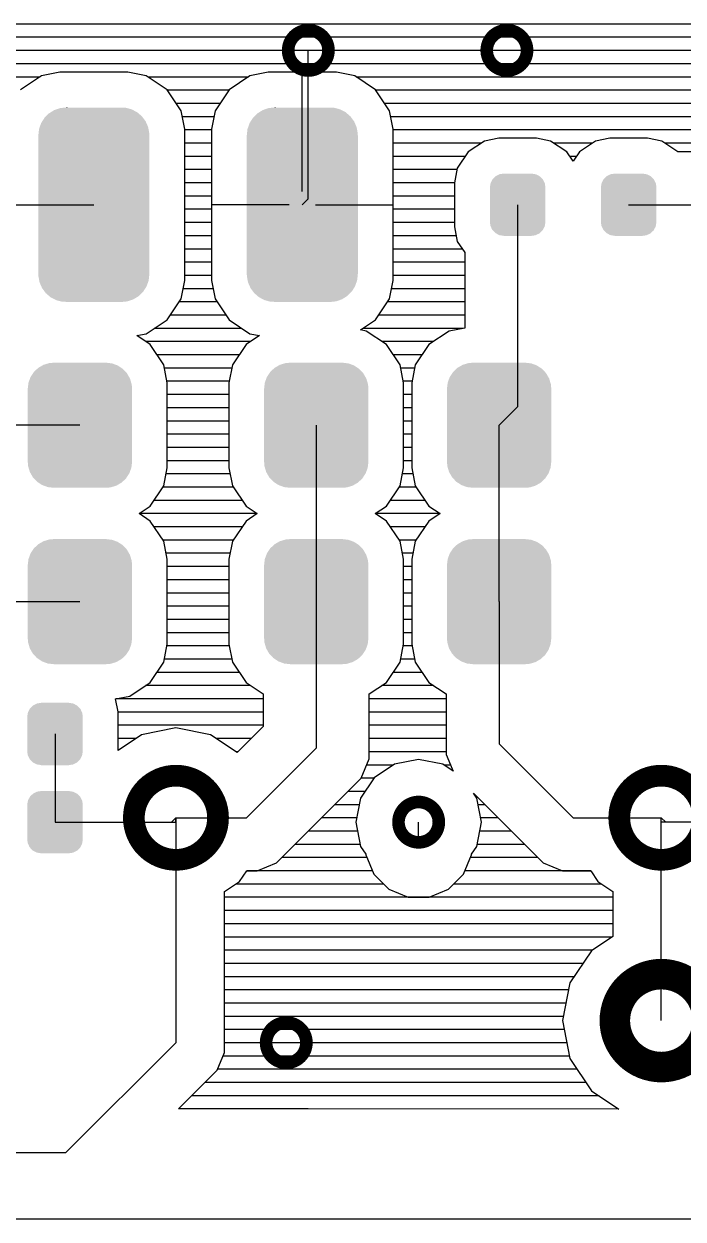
# Model space of a CAD drawing. Extents: x 295 to 953, y 10 to 290.
# Drawn here: x 733.87 to 752.84, y 70 to 104.42 of the extents above; entities that cross this region are included whole.
import ezdxf

# ---------------------------------------------------------------- set-up
doc = ezdxf.new("R2010")
doc.units = 0
doc.header["$LTSCALE"] = 5
doc.header["$MEASUREMENT"] = 0
doc.layers.get('0').update_dxf_attribs({"linetype": 'CONTINUOUS', "lineweight": 25})

msp = doc.modelspace()

# ---------------------------------------------------------------- linework, layer by layer
for p, q in [((775.702, 104.412), (717.419, 104.412)), ((775.758, 104.031), (717.419, 104.031)), ((775.946, 103.65), (717.419, 103.65)), ((742.057, 99.383), (742.057, 103.655)), ((776.22, 103.269), (717.419, 103.269)), ((734.376, 102.918), (733.777, 102.517)), ((734.904, 103.025), (734.376, 102.918)), ((736.865, 103.025), (734.904, 103.025)), ((737.394, 102.918), (736.865, 103.025)), ((737.993, 102.517), (737.394, 102.918)), ((740.376, 102.918), (739.776, 102.517)), ((740.904, 103.025), (740.376, 102.918)), ((742.865, 103.025), (740.904, 103.025)), ((741.884, 99.591), (741.884, 103.025)), ((743.393, 102.918), (742.865, 103.025)), ((743.993, 102.517), (743.393, 102.918)), ((734.336, 102.888), (717.419, 102.888)), ((740.335, 102.888), (737.434, 102.888)), ((758.466, 102.888), (743.434, 102.888)), ((738.394, 101.918), (737.993, 102.517)), ((739.771, 102.507), (737.998, 102.507)), ((739.776, 102.517), (739.375, 101.918)), ((744.394, 101.918), (743.993, 102.517)), ((757.902, 102.507), (743.998, 102.507)), ((739.517, 102.126), (738.252, 102.126)), ((738.501, 101.384), (738.394, 101.918)), ((739.375, 101.918), (739.268, 101.384)), ((757.648, 102.126), (744.252, 102.126)), ((744.501, 101.384), (744.394, 101.918)), ((739.339, 101.745), (738.43, 101.745)), ((757.47, 101.745), (744.429, 101.745)), ((738.501, 97.031), (738.501, 101.384)), ((739.268, 101.364), (738.501, 101.364)), ((739.268, 101.384), (739.268, 97.031)), ((744.501, 97.031), (744.501, 101.384)), ((757.399, 101.364), (744.501, 101.364)), ((739.268, 100.983), (738.501, 100.983)), ((747.046, 100.983), (744.501, 100.983)), ((747.127, 101.039), (746.66, 100.729)), ((747.538, 101.125), (747.127, 101.039)), ((748.62, 101.125), (747.538, 101.125)), ((749.032, 101.039), (748.62, 101.125)), ((749.499, 100.729), (749.032, 101.039)), ((750.246, 100.983), (749.113, 100.983)), ((750.327, 101.039), (749.86, 100.729)), ((750.739, 101.125), (750.327, 101.039)), ((751.821, 101.125), (750.739, 101.125)), ((752.232, 101.039), (751.821, 101.125)), ((752.695, 100.734), (752.232, 101.039)), ((757.399, 100.983), (752.314, 100.983)), ((739.268, 100.602), (738.501, 100.602)), ((746.578, 100.602), (744.501, 100.602)), ((746.66, 100.729), (746.345, 100.262)), ((749.677, 100.46), (749.499, 100.729)), ((749.774, 100.602), (749.586, 100.602)), ((749.86, 100.729), (749.677, 100.46)), ((757.399, 100.734), (752.695, 100.734)), ((739.268, 100.221), (738.501, 100.221)), ((746.34, 100.221), (744.501, 100.221)), ((746.345, 100.262), (746.263, 99.845)), ((739.268, 99.84), (738.501, 99.84)), ((746.263, 99.84), (744.501, 99.84)), ((746.263, 99.845), (746.263, 98.57)), ((727.147, 99.21), (735.885, 99.21)), ((739.268, 99.459), (738.501, 99.459)), ((741.503, 99.21), (739.268, 99.21)), ((741.884, 99.21), (742.057, 99.383)), ((742.265, 99.21), (744.501, 99.21)), ((746.263, 99.459), (744.501, 99.459)), ((748.082, 99.21), (748.082, 93.388)), ((751.277, 99.21), (760.015, 99.21)), ((739.268, 99.078), (738.501, 99.078)), ((746.263, 99.078), (744.501, 99.078)), ((739.268, 98.697), (738.501, 98.697)), ((746.263, 98.697), (744.501, 98.697)), ((746.263, 98.57), (746.345, 98.153)), ((739.268, 98.316), (738.501, 98.316)), ((746.314, 98.316), (744.501, 98.316)), ((746.345, 98.153), (746.558, 97.838)), ((739.268, 97.935), (738.501, 97.935)), ((746.492, 97.935), (744.501, 97.935)), ((746.558, 97.838), (746.558, 95.659)), ((739.268, 97.554), (738.501, 97.554)), ((746.558, 97.554), (744.501, 97.554)), ((739.268, 97.173), (738.501, 97.173)), ((746.558, 97.173), (744.501, 97.173)), ((738.394, 96.497), (738.501, 97.031)), ((739.314, 96.792), (738.455, 96.792)), ((739.268, 97.031), (739.375, 96.497)), ((744.394, 96.497), (744.501, 97.031)), ((746.558, 96.792), (744.455, 96.792)), ((737.993, 95.898), (738.394, 96.497)), ((739.431, 96.411), (738.339, 96.411)), ((739.375, 96.497), (739.776, 95.898)), ((743.993, 95.898), (744.394, 96.497)), ((746.558, 96.411), (744.338, 96.411)), ((739.685, 96.03), (738.085, 96.03)), ((746.558, 96.03), (744.084, 96.03)), ((737.394, 95.497), (737.993, 95.898)), ((739.776, 95.898), (740.376, 95.497)), ((743.556, 95.603), (743.993, 95.898)), ((737.119, 95.441), (737.394, 95.497)), ((737.505, 95.182), (737.119, 95.441)), ((740.147, 95.649), (737.622, 95.649)), ((740.65, 95.441), (740.264, 95.182)), ((740.376, 95.497), (740.65, 95.441)), ((743.723, 95.573), (743.556, 95.603)), ((746.517, 95.649), (743.627, 95.649)), ((744.308, 95.182), (743.723, 95.573)), ((746.111, 95.573), (745.527, 95.182)), ((746.558, 95.659), (746.111, 95.573)), ((740.396, 95.268), (737.373, 95.268)), ((737.897, 94.597), (737.505, 95.182)), ((740.264, 95.182), (739.873, 94.597)), ((745.659, 95.268), (744.175, 95.268)), ((744.699, 94.597), (744.308, 95.182)), ((745.527, 95.182), (745.136, 94.597)), ((740.066, 94.887), (737.704, 94.887)), ((745.334, 94.887), (744.501, 94.887)), ((737.998, 94.079), (737.897, 94.597)), ((739.852, 94.506), (737.917, 94.506)), ((739.873, 94.597), (739.771, 94.079)), ((744.8, 94.079), (744.699, 94.597)), ((745.12, 94.506), (744.714, 94.506)), ((745.136, 94.597), (745.034, 94.079)), ((739.776, 94.125), (737.993, 94.125)), ((737.998, 91.636), (737.998, 94.079)), ((739.771, 94.079), (739.771, 91.636)), ((745.044, 94.125), (744.79, 94.125)), ((744.8, 91.636), (744.8, 94.079)), ((745.034, 94.079), (745.034, 91.636)), ((739.771, 93.744), (737.998, 93.744)), ((745.034, 93.744), (744.8, 93.744)), ((739.771, 93.363), (737.998, 93.363)), ((745.034, 93.363), (744.8, 93.363)), ((748.082, 93.388), (747.549, 92.86)), ((739.771, 92.982), (737.998, 92.982)), ((745.034, 92.982), (744.8, 92.982)), ((735.484, 92.86), (730.221, 92.86)), ((739.771, 92.601), (737.998, 92.601)), ((742.286, 92.86), (742.286, 87.78)), ((745.034, 92.601), (744.8, 92.601)), ((747.549, 87.78), (747.549, 92.86)), ((739.771, 92.22), (737.998, 92.22)), ((745.034, 92.22), (744.8, 92.22)), ((737.897, 91.118), (737.998, 91.636)), ((739.771, 91.839), (737.998, 91.839)), ((739.771, 91.636), (739.873, 91.118)), ((744.699, 91.118), (744.8, 91.636)), ((745.034, 91.839), (744.8, 91.839)), ((745.034, 91.636), (745.136, 91.118)), ((739.802, 91.458), (737.968, 91.458)), ((745.07, 91.458), (744.765, 91.458)), ((737.505, 90.533), (737.897, 91.118)), ((739.898, 91.077), (737.871, 91.077)), ((739.873, 91.118), (740.264, 90.533)), ((744.308, 90.533), (744.699, 91.118)), ((745.161, 91.077), (744.673, 91.077)), ((745.136, 91.118), (745.527, 90.533)), ((737.185, 90.32), (737.505, 90.533)), ((740.152, 90.696), (737.617, 90.696)), ((740.264, 90.533), (740.584, 90.32)), ((743.982, 90.32), (744.308, 90.533)), ((745.415, 90.696), (744.419, 90.696)), ((745.527, 90.533), (745.852, 90.32)), ((737.505, 90.102), (737.185, 90.32)), ((740.584, 90.315), (737.185, 90.315)), ((740.584, 90.32), (740.264, 90.102)), ((744.308, 90.102), (743.982, 90.32)), ((745.852, 90.315), (743.982, 90.315)), ((745.852, 90.32), (745.527, 90.102)), ((737.897, 89.517), (737.505, 90.102)), ((740.152, 89.934), (737.617, 89.934)), ((740.264, 90.102), (739.873, 89.517)), ((744.699, 89.517), (744.308, 90.102)), ((745.415, 89.934), (744.419, 89.934)), ((745.527, 90.102), (745.136, 89.517)), ((739.898, 89.553), (737.871, 89.553)), ((737.998, 88.999), (737.897, 89.517)), ((739.873, 89.517), (739.771, 88.999)), ((745.161, 89.553), (744.673, 89.553)), ((744.8, 88.999), (744.699, 89.517)), ((745.136, 89.517), (745.034, 88.999)), ((739.802, 89.172), (737.968, 89.172)), ((745.07, 89.172), (744.765, 89.172)), ((737.998, 86.556), (737.998, 88.999)), ((739.771, 88.999), (739.771, 86.556)), ((744.8, 86.556), (744.8, 88.999)), ((745.034, 88.999), (745.034, 86.556)), ((739.771, 88.791), (737.998, 88.791)), ((745.034, 88.791), (744.8, 88.791)), ((739.771, 88.41), (737.998, 88.41)), ((745.034, 88.41), (744.8, 88.41)), ((730.221, 87.78), (735.484, 87.78)), ((739.771, 88.029), (737.998, 88.029)), ((742.286, 87.78), (742.286, 83.559)), ((745.034, 88.029), (744.8, 88.029)), ((747.549, 87.78), (747.549, 83.686)), ((739.771, 87.648), (737.998, 87.648)), ((745.034, 87.648), (744.8, 87.648)), ((739.771, 87.267), (737.998, 87.267)), ((745.034, 87.267), (744.8, 87.267)), ((739.771, 86.886), (737.998, 86.886)), ((745.034, 86.886), (744.8, 86.886)), ((737.897, 86.038), (737.998, 86.556)), ((739.776, 86.505), (737.993, 86.505)), ((739.771, 86.556), (739.873, 86.038)), ((744.699, 86.038), (744.8, 86.556)), ((745.044, 86.505), (744.79, 86.505)), ((745.034, 86.556), (745.136, 86.038)), ((739.852, 86.124), (737.917, 86.124)), ((745.12, 86.124), (744.714, 86.124)), ((737.505, 85.453), (737.897, 86.038)), ((740.066, 85.743), (737.704, 85.743)), ((739.873, 86.038), (740.264, 85.453)), ((744.308, 85.453), (744.699, 86.038)), ((745.334, 85.743), (744.501, 85.743)), ((745.136, 86.038), (745.527, 85.453)), ((736.921, 85.062), (737.505, 85.453)), ((740.396, 85.362), (737.373, 85.362)), ((740.264, 85.453), (740.762, 85.123)), ((743.81, 85.123), (744.308, 85.453)), ((745.659, 85.362), (744.175, 85.362)), ((745.527, 85.453), (746.025, 85.123)), ((736.51, 84.981), (736.921, 85.062)), ((740.762, 85.123), (740.762, 84.188)), ((743.81, 83.858), (743.81, 85.123)), ((746.025, 85.123), (746.025, 83.985)), ((736.586, 84.605), (736.51, 84.981)), ((740.762, 84.981), (736.52, 84.981)), ((746.025, 84.981), (743.81, 84.981)), ((736.586, 83.498), (736.586, 84.605)), ((740.762, 84.6), (736.586, 84.6)), ((746.025, 84.6), (743.81, 84.6)), ((740.762, 84.219), (736.586, 84.219)), ((738.247, 84.143), (737.257, 83.945)), ((739.243, 83.945), (738.247, 84.143)), ((740.762, 84.188), (740.005, 83.437)), ((746.025, 84.219), (743.81, 84.219)), ((746.025, 83.985), (746.025, 83.381)), ((734.767, 83.97), (734.767, 81.43)), ((737.257, 83.945), (736.586, 83.498)), ((737.099, 83.838), (736.586, 83.838)), ((740.005, 83.437), (739.243, 83.945)), ((740.411, 83.838), (739.4, 83.838)), ((743.81, 83.254), (743.81, 83.858)), ((746.025, 83.838), (743.81, 83.838)), ((747.549, 83.686), (749.677, 81.557)), ((740.03, 83.457), (739.969, 83.457)), ((742.286, 83.559), (740.279, 81.557)), ((746.025, 83.457), (743.81, 83.457)), ((746.025, 83.381), (746.197, 82.969)), ((743.576, 82.695), (743.81, 83.254)), ((744.506, 83.076), (743.734, 83.076)), ((744.541, 83.101), (743.952, 82.71)), ((745.232, 83.238), (744.541, 83.101)), ((745.928, 83.101), (745.232, 83.238)), ((746.223, 82.903), (745.928, 83.101)), ((746.152, 83.076), (745.964, 83.076)), ((746.197, 82.969), (746.223, 82.903)), ((743.149, 82.263), (743.576, 82.695)), ((743.952, 82.71), (743.561, 82.121)), ((743.947, 82.695), (743.576, 82.695)), ((741.575, 80.693), (743.149, 82.263)), ((743.688, 82.314), (743.2, 82.314)), ((746.909, 82.121), (746.812, 82.268)), ((746.812, 82.268), (748.387, 80.693)), ((743.525, 81.933), (742.819, 81.933)), ((743.561, 82.121), (743.424, 81.43)), ((747.046, 81.43), (746.909, 82.121)), ((747.142, 81.933), (746.944, 81.933)), ((734.767, 81.43), (738.12, 81.43)), ((734.767, 81.43), (738.247, 81.43)), ((738.12, 81.43), (738.247, 81.557)), ((738.247, 81.557), (738.247, 75.08)), ((738.247, 81.43), (738.247, 81.557)), ((738.247, 81.557), (740.279, 81.557)), ((743.449, 81.552), (742.438, 81.552)), ((743.424, 81.43), (743.561, 80.734)), ((745.232, 80.795), (745.232, 81.43)), ((746.909, 80.734), (747.046, 81.43)), ((747.523, 81.552), (747.02, 81.552)), ((749.677, 81.557), (752.217, 81.557)), ((752.217, 75.715), (752.217, 81.557)), ((752.344, 81.43), (752.217, 81.557)), ((752.217, 81.43), (752.217, 81.557)), ((755.702, 81.43), (752.217, 81.43)), ((755.702, 81.43), (752.344, 81.43)), ((743.474, 81.171), (742.057, 81.171)), ((747.904, 81.171), (746.995, 81.171)), ((741.143, 80.262), (741.575, 80.693)), ((743.551, 80.79), (741.676, 80.79)), ((743.561, 80.734), (743.708, 80.511)), ((746.756, 80.511), (746.909, 80.734)), ((748.285, 80.79), (746.919, 80.79)), ((748.387, 80.693), (748.819, 80.262)), ((740.584, 80.033), (741.143, 80.262)), ((743.744, 80.409), (741.295, 80.409)), ((743.708, 80.511), (743.708, 80.49)), ((743.708, 80.49), (743.942, 79.931)), ((746.528, 79.931), (746.756, 80.49)), ((748.666, 80.409), (746.726, 80.409)), ((746.756, 80.49), (746.756, 80.511)), ((748.819, 80.262), (749.377, 80.033)), ((740.081, 79.723), (740.284, 80.033)), ((740.284, 80.033), (740.584, 80.033)), ((743.901, 80.028), (740.284, 80.028)), ((743.942, 79.931), (744.374, 79.5)), ((746.096, 79.5), (746.528, 79.931)), ((750.185, 80.028), (746.568, 80.028)), ((749.377, 80.033), (750.185, 80.033)), ((750.185, 80.033), (750.388, 79.723)), ((739.644, 79.434), (740.081, 79.723)), ((744.221, 79.647), (739.969, 79.647)), ((750.5, 79.647), (746.248, 79.647)), ((750.388, 79.723), (750.82, 79.434)), ((739.644, 75.354), (739.644, 79.434)), ((750.82, 79.266), (739.644, 79.266)), ((744.374, 79.5), (744.932, 79.271)), ((744.932, 79.271), (745.537, 79.271)), ((745.537, 79.271), (746.096, 79.5)), ((750.82, 79.434), (750.82, 78.138)), ((750.82, 78.885), (739.644, 78.885)), ((750.82, 78.504), (739.644, 78.504)), ((750.82, 78.138), (750.205, 77.727)), ((750.8, 78.123), (739.644, 78.123)), ((750.231, 77.742), (739.644, 77.742)), ((750.205, 77.727), (749.586, 76.802)), ((749.962, 77.361), (739.644, 77.361)), ((749.708, 76.98), (739.644, 76.98)), ((749.586, 76.802), (749.372, 75.715)), ((749.55, 76.599), (739.644, 76.599)), ((749.474, 76.218), (739.644, 76.218)), ((749.398, 75.837), (739.644, 75.837)), ((749.423, 75.456), (739.644, 75.456)), ((749.372, 75.715), (749.586, 74.623)), ((738.247, 75.08), (735.072, 71.905)), ((739.644, 74.801), (739.644, 75.354)), ((749.499, 75.075), (739.644, 75.075)), ((739.436, 74.288), (739.644, 74.801)), ((749.576, 74.694), (739.603, 74.694)), ((749.586, 74.623), (750.205, 73.698)), ((739.04, 73.891), (739.436, 74.288)), ((749.794, 74.313), (739.446, 74.313)), ((738.318, 73.175), (739.04, 73.891)), ((750.048, 73.932), (739.08, 73.932)), ((750.205, 73.698), (750.993, 73.17)), ((750.424, 73.551), (738.699, 73.551)), ((742.057, 73.175), (738.318, 73.175)), ((750.993, 73.17), (742.057, 73.175)), ((735.072, 71.905), (677.287, 71.905)), ((794.478, 70), (586.482, 70)), ((794.478, 70), (586.482, 70))]:
    msp.add_line(p, q)
for points, const_width in [([(742.638, 103.655, -1), (741.477, 103.655, -1)], 0.363), ([(748.353, 103.655, -1), (747.192, 103.655, -1)], 0.363), ([(739.459, 81.557, -1), (737.036, 81.557, -1)], 0.625), ([(753.429, 81.557, -1), (751.006, 81.557, -1)], 0.625), ([(745.813, 81.43, -1), (744.652, 81.43, -1)], 0.363), ([(753.556, 75.715, -1), (750.879, 75.715, -1)], 0.879), ([(742.003, 75.08, -1), (740.842, 75.08, -1)], 0.363)]:
    msp.add_lwpolyline(points, format="xyb", close=True, dxfattribs=dict(const_width=const_width))
for points in [[(737.132, 101.873), (737.016, 101.934), (734.646, 101.873), (734.744, 101.934)], [(737.016, 101.934), (736.973, 101.957), (734.744, 101.934), (734.811, 101.957)], [(736.973, 101.957), (736.838, 101.993), (734.811, 101.957), (734.915, 101.993)], [(736.838, 101.993), (736.799, 102.003), (734.915, 101.993), (735.014, 102.003)], [(736.799, 102.003), (736.619, 102.009), (735.014, 102.003), (735.071, 102.009)], [(735.15, 102.009), (735.094, 102.011), (735.071, 102.009), (735.094, 102.011)], [(743.132, 101.873), (743.016, 101.934), (740.646, 101.873), (740.744, 101.934)], [(743.016, 101.934), (742.972, 101.957), (740.744, 101.934), (740.81, 101.957)], [(742.972, 101.957), (742.838, 101.993), (740.81, 101.957), (740.914, 101.993)], [(742.838, 101.993), (742.798, 102.003), (740.914, 101.993), (741.014, 102.003)], [(742.798, 102.003), (742.618, 102.009), (741.014, 102.003), (741.07, 102.009)], [(741.149, 102.009), (741.093, 102.011), (741.07, 102.009), (741.093, 102.011)], [(737.447, 101.446), (737.398, 101.56), (734.327, 101.446), (734.367, 101.56)], [(737.398, 101.56), (737.376, 101.611), (734.367, 101.56), (734.4, 101.611)], [(737.376, 101.611), (737.301, 101.712), (734.4, 101.611), (734.464, 101.712)], [(737.301, 101.712), (737.269, 101.756), (734.464, 101.712), (734.507, 101.756)], [(737.269, 101.756), (737.172, 101.839), (734.507, 101.756), (734.591, 101.839)], [(737.172, 101.839), (737.132, 101.873), (734.591, 101.839), (734.646, 101.873)], [(743.447, 101.446), (743.397, 101.56), (740.327, 101.446), (740.367, 101.56)], [(743.397, 101.56), (743.375, 101.611), (740.367, 101.56), (740.399, 101.611)], [(743.375, 101.611), (743.3, 101.712), (740.399, 101.611), (740.463, 101.712)], [(743.3, 101.712), (743.268, 101.756), (740.463, 101.712), (740.507, 101.756)], [(743.268, 101.756), (743.171, 101.839), (740.507, 101.756), (740.591, 101.839)], [(743.171, 101.839), (743.132, 101.873), (740.591, 101.839), (740.646, 101.873)], [(737.485, 97.211), (737.485, 101.209), (734.285, 97.211), (734.285, 101.209)], [(737.483, 101.212), (737.48, 101.269), (734.287, 101.212), (734.294, 101.269)], [(737.483, 101.209), (737.483, 101.212), (734.287, 101.209), (734.287, 101.212)], [(737.48, 101.269), (737.458, 101.39), (734.294, 101.269), (734.308, 101.39)], [(737.458, 101.39), (737.447, 101.446), (734.308, 101.39), (734.327, 101.446)], [(743.485, 97.211), (743.485, 101.209), (740.284, 97.211), (740.284, 101.209)], [(743.482, 101.212), (743.48, 101.269), (740.287, 101.212), (740.293, 101.269)], [(743.482, 101.209), (743.482, 101.212), (740.287, 101.209), (740.287, 101.212)], [(743.48, 101.269), (743.457, 101.39), (740.293, 101.269), (740.307, 101.39)], [(743.457, 101.39), (743.447, 101.446), (740.307, 101.39), (740.327, 101.446)], [(748.882, 99.71), (748.865, 99.822), (747.282, 99.71), (747.301, 99.822)], [(748.865, 99.822), (748.859, 99.835), (747.301, 99.822), (747.303, 99.835)], [(748.859, 99.835), (748.81, 99.936), (747.303, 99.835), (747.357, 99.936)], [(748.81, 99.936), (748.799, 99.948), (747.357, 99.936), (747.363, 99.948)], [(748.799, 99.948), (748.721, 100.027), (747.363, 99.948), (747.446, 100.027)], [(748.721, 100.027), (748.705, 100.035), (747.446, 100.027), (747.454, 100.035)], [(748.705, 100.035), (748.609, 100.086), (747.454, 100.035), (747.56, 100.086)], [(748.609, 100.086), (748.583, 100.09), (747.56, 100.086), (747.569, 100.09)], [(748.583, 100.09), (748.483, 100.106), (747.569, 100.09), (747.681, 100.106)], [(748.483, 100.106), (748.483, 100.109), (747.681, 100.106), (747.681, 100.109)], [(752.077, 99.71), (752.06, 99.822), (750.477, 99.71), (750.496, 99.822)], [(752.06, 99.822), (752.054, 99.835), (750.496, 99.822), (750.498, 99.835)], [(752.054, 99.835), (752.005, 99.936), (750.498, 99.835), (750.552, 99.936)], [(752.005, 99.936), (751.994, 99.948), (750.552, 99.936), (750.558, 99.948)], [(751.994, 99.948), (751.917, 100.027), (750.558, 99.948), (750.641, 100.027)], [(751.917, 100.027), (751.901, 100.035), (750.641, 100.027), (750.65, 100.035)], [(751.901, 100.035), (751.804, 100.086), (750.65, 100.035), (750.755, 100.086)], [(751.804, 100.086), (751.778, 100.09), (750.755, 100.086), (750.764, 100.09)], [(751.778, 100.09), (751.679, 100.106), (750.764, 100.09), (750.876, 100.106)], [(751.679, 100.106), (751.679, 100.109), (750.876, 100.106), (750.876, 100.109)], [(748.882, 99.708), (748.882, 99.71), (747.282, 99.708), (747.282, 99.71)], [(748.882, 98.712), (748.882, 99.708), (747.282, 98.712), (747.282, 99.708)], [(752.077, 99.708), (752.077, 99.71), (750.477, 99.708), (750.477, 99.71)], [(752.077, 98.712), (752.077, 99.708), (750.477, 98.712), (750.477, 99.708)], [(748.882, 98.71), (748.882, 98.712), (747.282, 98.71), (747.282, 98.712)], [(748.863, 98.598), (748.882, 98.71), (747.299, 98.598), (747.282, 98.71)], [(748.861, 98.585), (748.863, 98.598), (747.305, 98.585), (747.299, 98.598)], [(748.807, 98.484), (748.861, 98.585), (747.354, 98.484), (747.305, 98.585)], [(748.801, 98.472), (748.807, 98.484), (747.365, 98.472), (747.354, 98.484)], [(748.718, 98.393), (748.801, 98.472), (747.443, 98.393), (747.365, 98.472)], [(752.077, 98.71), (752.077, 98.712), (750.477, 98.71), (750.477, 98.712)], [(752.058, 98.598), (752.077, 98.71), (750.494, 98.598), (750.477, 98.71)], [(752.056, 98.585), (752.058, 98.598), (750.501, 98.585), (750.494, 98.598)], [(752.003, 98.484), (752.056, 98.585), (750.55, 98.484), (750.501, 98.585)], [(751.997, 98.472), (752.003, 98.484), (750.561, 98.472), (750.55, 98.484)], [(751.914, 98.393), (751.997, 98.472), (750.638, 98.393), (750.561, 98.472)], [(748.71, 98.385), (748.718, 98.393), (747.459, 98.385), (747.443, 98.393)], [(748.604, 98.334), (748.71, 98.385), (747.555, 98.334), (747.459, 98.385)], [(748.595, 98.33), (748.604, 98.334), (747.581, 98.33), (747.555, 98.334)], [(748.483, 98.314), (748.595, 98.33), (747.681, 98.314), (747.581, 98.33)], [(748.483, 98.311), (748.483, 98.314), (747.681, 98.311), (747.681, 98.314)], [(751.905, 98.385), (751.914, 98.393), (750.654, 98.385), (750.638, 98.393)], [(751.799, 98.334), (751.905, 98.385), (750.751, 98.334), (750.654, 98.385)], [(751.79, 98.33), (751.799, 98.334), (750.777, 98.33), (750.751, 98.334)], [(751.679, 98.314), (751.79, 98.33), (750.876, 98.314), (750.777, 98.33)], [(751.679, 98.311), (751.679, 98.314), (750.876, 98.311), (750.876, 98.314)], [(737.483, 97.208), (737.483, 97.211), (734.287, 97.208), (734.287, 97.211)], [(737.476, 97.151), (737.483, 97.208), (734.289, 97.151), (734.287, 97.208)], [(737.462, 97.03), (737.476, 97.151), (734.312, 97.03), (734.289, 97.151)], [(743.482, 97.208), (743.482, 97.211), (740.287, 97.208), (740.287, 97.211)], [(743.476, 97.151), (743.482, 97.208), (740.289, 97.151), (740.287, 97.208)], [(743.462, 97.03), (743.476, 97.151), (740.311, 97.03), (740.289, 97.151)], [(737.443, 96.974), (737.462, 97.03), (734.322, 96.974), (734.312, 97.03)], [(737.403, 96.86), (737.443, 96.974), (734.372, 96.86), (734.322, 96.974)], [(737.37, 96.809), (737.403, 96.86), (734.394, 96.809), (734.372, 96.86)], [(737.306, 96.708), (737.37, 96.809), (734.469, 96.708), (734.394, 96.809)], [(743.442, 96.974), (743.462, 97.03), (740.322, 96.974), (740.311, 97.03)], [(743.402, 96.86), (743.442, 96.974), (740.372, 96.86), (740.322, 96.974)], [(743.37, 96.809), (743.402, 96.86), (740.394, 96.809), (740.372, 96.86)], [(743.306, 96.708), (743.37, 96.809), (740.468, 96.708), (740.394, 96.809)], [(737.262, 96.664), (737.306, 96.708), (734.501, 96.664), (734.469, 96.708)], [(737.179, 96.581), (737.262, 96.664), (734.598, 96.581), (734.501, 96.664)], [(737.124, 96.547), (737.179, 96.581), (734.638, 96.547), (734.598, 96.581)], [(737.026, 96.486), (737.124, 96.547), (734.754, 96.486), (734.638, 96.547)], [(736.959, 96.463), (737.026, 96.486), (734.797, 96.463), (734.754, 96.486)], [(736.855, 96.427), (736.959, 96.463), (734.932, 96.427), (734.797, 96.463)], [(736.757, 96.417), (736.855, 96.427), (734.971, 96.417), (734.932, 96.427)], [(736.7, 96.411), (736.757, 96.417), (735.151, 96.411), (734.971, 96.417)], [(736.676, 96.408), (736.7, 96.411), (736.676, 96.408), (736.619, 96.411)], [(743.262, 96.664), (743.306, 96.708), (740.501, 96.664), (740.468, 96.708)], [(743.178, 96.581), (743.262, 96.664), (740.598, 96.581), (740.501, 96.664)], [(743.123, 96.547), (743.178, 96.581), (740.637, 96.547), (740.598, 96.581)], [(743.025, 96.486), (743.123, 96.547), (740.753, 96.486), (740.637, 96.547)], [(742.959, 96.463), (743.025, 96.486), (740.797, 96.463), (740.753, 96.486)], [(742.855, 96.427), (742.959, 96.463), (740.931, 96.427), (740.797, 96.463)], [(742.756, 96.417), (742.855, 96.427), (740.971, 96.417), (740.931, 96.427)], [(742.7, 96.411), (742.756, 96.417), (741.151, 96.411), (740.971, 96.417)], [(742.676, 96.408), (742.7, 96.411), (742.676, 96.408), (742.618, 96.411)], [(736.408, 94.641), (736.331, 94.65), (734.572, 94.641), (734.603, 94.65)], [(736.331, 94.65), (736.235, 94.661), (734.603, 94.65), (734.732, 94.661)], [(743.211, 94.641), (743.133, 94.65), (741.375, 94.641), (741.405, 94.65)], [(743.133, 94.65), (743.038, 94.661), (741.405, 94.65), (741.534, 94.661)], [(748.473, 94.641), (748.396, 94.65), (746.637, 94.641), (746.668, 94.65)], [(748.396, 94.65), (748.3, 94.661), (746.668, 94.65), (746.797, 94.661)], [(736.9, 94.248), (736.837, 94.358), (734.062, 94.248), (734.135, 94.358)], [(736.837, 94.358), (736.804, 94.394), (734.135, 94.358), (734.158, 94.394)], [(736.804, 94.394), (736.718, 94.485), (734.158, 94.394), (734.255, 94.485)], [(736.718, 94.485), (736.675, 94.513), (734.255, 94.485), (734.285, 94.513)], [(736.675, 94.513), (736.572, 94.581), (734.285, 94.513), (734.403, 94.581)], [(736.572, 94.581), (736.52, 94.6), (734.403, 94.581), (734.436, 94.6)], [(736.52, 94.6), (736.408, 94.641), (734.436, 94.6), (734.572, 94.641)], [(743.702, 94.248), (743.639, 94.358), (740.864, 94.248), (740.937, 94.358)], [(743.639, 94.358), (743.606, 94.394), (740.937, 94.358), (740.96, 94.394)], [(743.606, 94.394), (743.52, 94.485), (740.96, 94.394), (741.057, 94.485)], [(743.52, 94.485), (743.477, 94.513), (741.057, 94.485), (741.087, 94.513)], [(743.477, 94.513), (743.374, 94.581), (741.087, 94.513), (741.205, 94.581)], [(743.374, 94.581), (743.322, 94.6), (741.205, 94.581), (741.238, 94.6)], [(743.322, 94.6), (743.211, 94.641), (741.238, 94.6), (741.375, 94.641)], [(748.965, 94.248), (748.902, 94.358), (746.127, 94.248), (746.2, 94.358)], [(748.902, 94.358), (748.869, 94.394), (746.2, 94.358), (746.223, 94.394)], [(748.869, 94.394), (748.783, 94.485), (746.223, 94.394), (746.32, 94.485)], [(748.783, 94.485), (748.74, 94.513), (746.32, 94.485), (746.35, 94.513)], [(748.74, 94.513), (748.637, 94.581), (746.35, 94.513), (746.468, 94.581)], [(748.637, 94.581), (748.585, 94.6), (746.468, 94.581), (746.501, 94.6)], [(748.585, 94.6), (748.473, 94.641), (746.501, 94.6), (746.637, 94.641)], [(736.985, 93.912), (736.974, 94.04), (733.982, 93.912), (733.998, 94.04)], [(736.974, 94.04), (736.96, 94.085), (733.998, 94.04), (734.003, 94.085)], [(736.96, 94.085), (736.924, 94.207), (734.003, 94.085), (734.047, 94.207)], [(736.924, 94.207), (736.9, 94.248), (734.047, 94.207), (734.062, 94.248)], [(743.787, 93.912), (743.776, 94.04), (740.785, 93.912), (740.8, 94.04)], [(743.776, 94.04), (743.763, 94.085), (740.8, 94.04), (740.805, 94.085)], [(743.763, 94.085), (743.726, 94.207), (740.805, 94.085), (740.85, 94.207)], [(743.726, 94.207), (743.702, 94.248), (740.85, 94.207), (740.864, 94.248)], [(749.05, 93.912), (749.039, 94.04), (746.047, 93.912), (746.063, 94.04)], [(749.039, 94.04), (749.025, 94.085), (746.063, 94.04), (746.068, 94.085)], [(749.025, 94.085), (748.989, 94.207), (746.068, 94.085), (746.112, 94.207)], [(748.989, 94.207), (748.965, 94.248), (746.112, 94.207), (746.127, 94.248)], [(736.985, 91.808), (736.985, 93.912), (733.982, 91.808), (733.982, 93.912)], [(743.787, 91.808), (743.787, 93.912), (740.785, 91.808), (740.785, 93.912)], [(749.05, 91.808), (749.05, 93.912), (746.047, 91.808), (746.047, 93.912)], [(736.97, 91.68), (736.985, 91.808), (733.994, 91.68), (733.982, 91.808)], [(736.964, 91.635), (736.97, 91.68), (734.007, 91.635), (733.994, 91.68)], [(736.92, 91.513), (736.964, 91.635), (734.043, 91.513), (734.007, 91.635)], [(743.772, 91.68), (743.787, 91.808), (740.796, 91.68), (740.785, 91.808)], [(743.767, 91.635), (743.772, 91.68), (740.809, 91.635), (740.796, 91.68)], [(743.722, 91.513), (743.767, 91.635), (740.845, 91.513), (740.809, 91.635)], [(749.035, 91.68), (749.05, 91.808), (746.059, 91.68), (746.047, 91.808)], [(749.029, 91.635), (749.035, 91.68), (746.072, 91.635), (746.059, 91.68)], [(748.985, 91.513), (749.029, 91.635), (746.108, 91.513), (746.072, 91.635)], [(736.905, 91.472), (736.92, 91.513), (734.067, 91.472), (734.043, 91.513)], [(736.832, 91.362), (736.905, 91.472), (734.13, 91.362), (734.067, 91.472)], [(736.809, 91.326), (736.832, 91.362), (734.164, 91.326), (734.13, 91.362)], [(736.712, 91.235), (736.809, 91.326), (734.25, 91.235), (734.164, 91.326)], [(736.682, 91.207), (736.712, 91.235), (734.292, 91.207), (734.25, 91.235)], [(736.564, 91.139), (736.682, 91.207), (734.395, 91.139), (734.292, 91.207)], [(743.707, 91.472), (743.722, 91.513), (740.869, 91.472), (740.845, 91.513)], [(743.634, 91.362), (743.707, 91.472), (740.932, 91.362), (740.869, 91.472)], [(743.611, 91.326), (743.634, 91.362), (740.966, 91.326), (740.932, 91.362)], [(743.514, 91.235), (743.611, 91.326), (741.052, 91.235), (740.966, 91.326)], [(743.484, 91.207), (743.514, 91.235), (741.094, 91.207), (741.052, 91.235)], [(743.366, 91.139), (743.484, 91.207), (741.197, 91.139), (741.094, 91.207)], [(748.97, 91.472), (748.985, 91.513), (746.132, 91.472), (746.108, 91.513)], [(748.897, 91.362), (748.97, 91.472), (746.195, 91.362), (746.132, 91.472)], [(748.874, 91.326), (748.897, 91.362), (746.229, 91.326), (746.195, 91.362)], [(748.777, 91.235), (748.874, 91.326), (746.315, 91.235), (746.229, 91.326)], [(748.747, 91.207), (748.777, 91.235), (746.357, 91.207), (746.315, 91.235)], [(748.629, 91.139), (748.747, 91.207), (746.46, 91.139), (746.357, 91.207)], [(736.531, 91.12), (736.564, 91.139), (734.447, 91.12), (734.395, 91.139)], [(736.395, 91.079), (736.531, 91.12), (734.559, 91.079), (734.447, 91.12)], [(736.364, 91.07), (736.395, 91.079), (734.637, 91.07), (734.559, 91.079)], [(736.235, 91.059), (736.364, 91.07), (734.732, 91.059), (734.637, 91.07)], [(743.333, 91.12), (743.366, 91.139), (741.25, 91.12), (741.197, 91.139)], [(743.197, 91.079), (743.333, 91.12), (741.361, 91.079), (741.25, 91.12)], [(743.166, 91.07), (743.197, 91.079), (741.439, 91.07), (741.361, 91.079)], [(743.038, 91.059), (743.166, 91.07), (741.534, 91.059), (741.439, 91.07)], [(748.596, 91.12), (748.629, 91.139), (746.512, 91.12), (746.46, 91.139)], [(748.46, 91.079), (748.596, 91.12), (746.624, 91.079), (746.512, 91.12)], [(748.429, 91.07), (748.46, 91.079), (746.702, 91.07), (746.624, 91.079)], [(748.3, 91.059), (748.429, 91.07), (746.797, 91.059), (746.702, 91.07)], [(736.675, 89.433), (736.572, 89.501), (734.285, 89.433), (734.403, 89.501)], [(736.572, 89.501), (736.52, 89.52), (734.403, 89.501), (734.436, 89.52)], [(736.52, 89.52), (736.408, 89.561), (734.436, 89.52), (734.572, 89.561)], [(736.408, 89.561), (736.331, 89.57), (734.572, 89.561), (734.603, 89.57)], [(736.331, 89.57), (736.235, 89.581), (734.603, 89.57), (734.732, 89.581)], [(743.477, 89.433), (743.374, 89.501), (741.087, 89.433), (741.205, 89.501)], [(743.374, 89.501), (743.322, 89.52), (741.205, 89.501), (741.238, 89.52)], [(743.322, 89.52), (743.211, 89.561), (741.238, 89.52), (741.375, 89.561)], [(743.211, 89.561), (743.133, 89.57), (741.375, 89.561), (741.405, 89.57)], [(743.133, 89.57), (743.038, 89.581), (741.405, 89.57), (741.534, 89.581)], [(748.74, 89.433), (748.637, 89.501), (746.35, 89.433), (746.468, 89.501)], [(748.637, 89.501), (748.585, 89.52), (746.468, 89.501), (746.501, 89.52)], [(748.585, 89.52), (748.473, 89.561), (746.501, 89.52), (746.637, 89.561)], [(748.473, 89.561), (748.396, 89.57), (746.637, 89.561), (746.668, 89.57)], [(748.396, 89.57), (748.3, 89.581), (746.668, 89.57), (746.797, 89.581)], [(736.924, 89.127), (736.9, 89.168), (734.047, 89.127), (734.062, 89.168)], [(736.9, 89.168), (736.837, 89.278), (734.062, 89.168), (734.135, 89.278)], [(736.837, 89.278), (736.804, 89.314), (734.135, 89.278), (734.158, 89.314)], [(736.804, 89.314), (736.718, 89.405), (734.158, 89.314), (734.255, 89.405)], [(736.718, 89.405), (736.675, 89.433), (734.255, 89.405), (734.285, 89.433)], [(743.726, 89.127), (743.702, 89.168), (740.85, 89.127), (740.864, 89.168)], [(743.702, 89.168), (743.639, 89.278), (740.864, 89.168), (740.937, 89.278)], [(743.639, 89.278), (743.606, 89.314), (740.937, 89.278), (740.96, 89.314)], [(743.606, 89.314), (743.52, 89.405), (740.96, 89.314), (741.057, 89.405)], [(743.52, 89.405), (743.477, 89.433), (741.057, 89.405), (741.087, 89.433)], [(748.989, 89.127), (748.965, 89.168), (746.112, 89.127), (746.127, 89.168)], [(748.965, 89.168), (748.902, 89.278), (746.127, 89.168), (746.2, 89.278)], [(748.902, 89.278), (748.869, 89.314), (746.2, 89.278), (746.223, 89.314)], [(748.869, 89.314), (748.783, 89.405), (746.223, 89.314), (746.32, 89.405)], [(748.783, 89.405), (748.74, 89.433), (746.32, 89.405), (746.35, 89.433)], [(736.985, 88.832), (736.974, 88.96), (733.982, 88.832), (733.998, 88.96)], [(736.985, 86.728), (736.985, 88.832), (733.982, 86.728), (733.982, 88.832)], [(736.974, 88.96), (736.96, 89.005), (733.998, 88.96), (734.003, 89.005)], [(736.96, 89.005), (736.924, 89.127), (734.003, 89.005), (734.047, 89.127)], [(743.787, 88.832), (743.776, 88.96), (740.785, 88.832), (740.8, 88.96)], [(743.787, 86.728), (743.787, 88.832), (740.785, 86.728), (740.785, 88.832)], [(743.776, 88.96), (743.763, 89.005), (740.8, 88.96), (740.805, 89.005)], [(743.763, 89.005), (743.726, 89.127), (740.805, 89.005), (740.85, 89.127)], [(749.05, 88.832), (749.039, 88.96), (746.047, 88.832), (746.063, 88.96)], [(749.05, 86.728), (749.05, 88.832), (746.047, 86.728), (746.047, 88.832)], [(749.039, 88.96), (749.025, 89.005), (746.063, 88.96), (746.068, 89.005)], [(749.025, 89.005), (748.989, 89.127), (746.068, 89.005), (746.112, 89.127)], [(736.97, 86.6), (736.985, 86.728), (733.994, 86.6), (733.982, 86.728)], [(736.964, 86.555), (736.97, 86.6), (734.007, 86.555), (733.994, 86.6)], [(736.92, 86.433), (736.964, 86.555), (734.043, 86.433), (734.007, 86.555)], [(736.905, 86.392), (736.92, 86.433), (734.067, 86.392), (734.043, 86.433)], [(736.832, 86.282), (736.905, 86.392), (734.13, 86.282), (734.067, 86.392)], [(743.772, 86.6), (743.787, 86.728), (740.796, 86.6), (740.785, 86.728)], [(743.767, 86.555), (743.772, 86.6), (740.809, 86.555), (740.796, 86.6)], [(743.722, 86.433), (743.767, 86.555), (740.845, 86.433), (740.809, 86.555)], [(743.707, 86.392), (743.722, 86.433), (740.869, 86.392), (740.845, 86.433)], [(743.634, 86.282), (743.707, 86.392), (740.932, 86.282), (740.869, 86.392)], [(749.035, 86.6), (749.05, 86.728), (746.059, 86.6), (746.047, 86.728)], [(749.029, 86.555), (749.035, 86.6), (746.072, 86.555), (746.059, 86.6)], [(748.985, 86.433), (749.029, 86.555), (746.108, 86.433), (746.072, 86.555)], [(748.97, 86.392), (748.985, 86.433), (746.132, 86.392), (746.108, 86.433)], [(748.897, 86.282), (748.97, 86.392), (746.195, 86.282), (746.132, 86.392)], [(736.809, 86.246), (736.832, 86.282), (734.164, 86.246), (734.13, 86.282)], [(736.712, 86.155), (736.809, 86.246), (734.25, 86.155), (734.164, 86.246)], [(736.682, 86.127), (736.712, 86.155), (734.292, 86.127), (734.25, 86.155)], [(736.564, 86.059), (736.682, 86.127), (734.395, 86.059), (734.292, 86.127)], [(736.531, 86.04), (736.564, 86.059), (734.447, 86.04), (734.395, 86.059)], [(743.611, 86.246), (743.634, 86.282), (740.966, 86.246), (740.932, 86.282)], [(743.514, 86.155), (743.611, 86.246), (741.052, 86.155), (740.966, 86.246)], [(743.484, 86.127), (743.514, 86.155), (741.094, 86.127), (741.052, 86.155)], [(743.366, 86.059), (743.484, 86.127), (741.197, 86.059), (741.094, 86.127)], [(743.333, 86.04), (743.366, 86.059), (741.25, 86.04), (741.197, 86.059)], [(748.874, 86.246), (748.897, 86.282), (746.229, 86.246), (746.195, 86.282)], [(748.777, 86.155), (748.874, 86.246), (746.315, 86.155), (746.229, 86.246)], [(748.747, 86.127), (748.777, 86.155), (746.357, 86.127), (746.315, 86.155)], [(748.629, 86.059), (748.747, 86.127), (746.46, 86.059), (746.357, 86.127)], [(748.596, 86.04), (748.629, 86.059), (746.512, 86.04), (746.46, 86.059)], [(736.395, 85.999), (736.531, 86.04), (734.559, 85.999), (734.447, 86.04)], [(736.364, 85.99), (736.395, 85.999), (734.637, 85.99), (734.559, 85.999)], [(736.235, 85.979), (736.364, 85.99), (734.732, 85.979), (734.637, 85.99)], [(743.197, 85.999), (743.333, 86.04), (741.361, 85.999), (741.25, 86.04)], [(743.166, 85.99), (743.197, 85.999), (741.439, 85.99), (741.361, 85.999)], [(743.038, 85.979), (743.166, 85.99), (741.534, 85.979), (741.439, 85.99)], [(748.46, 85.999), (748.596, 86.04), (746.624, 85.999), (746.512, 86.04)], [(748.429, 85.99), (748.46, 85.999), (746.702, 85.99), (746.624, 85.999)], [(748.3, 85.979), (748.429, 85.99), (746.797, 85.979), (746.702, 85.99)], [(735.544, 84.595), (735.495, 84.696), (733.988, 84.595), (734.042, 84.696)], [(735.495, 84.696), (735.484, 84.708), (734.042, 84.696), (734.048, 84.708)], [(735.484, 84.708), (735.407, 84.787), (734.048, 84.708), (734.131, 84.787)], [(735.407, 84.787), (735.391, 84.795), (734.131, 84.787), (734.14, 84.795)], [(735.391, 84.795), (735.294, 84.846), (734.14, 84.795), (734.245, 84.846)], [(735.294, 84.846), (735.268, 84.85), (734.245, 84.846), (734.254, 84.85)], [(735.268, 84.85), (735.169, 84.866), (734.254, 84.85), (734.366, 84.866)], [(735.169, 84.866), (735.169, 84.869), (734.366, 84.866), (734.366, 84.869)], [(735.567, 84.47), (735.55, 84.582), (733.967, 84.47), (733.986, 84.582)], [(735.567, 84.468), (735.567, 84.47), (733.967, 84.468), (733.967, 84.47)], [(735.567, 83.472), (735.567, 84.468), (733.967, 83.472), (733.967, 84.468)], [(735.55, 84.582), (735.544, 84.595), (733.986, 84.582), (733.988, 84.595)], [(735.567, 83.47), (735.567, 83.472), (733.967, 83.47), (733.967, 83.472)], [(735.548, 83.358), (735.567, 83.47), (733.984, 83.358), (733.967, 83.47)], [(735.546, 83.345), (735.548, 83.358), (733.991, 83.345), (733.984, 83.358)], [(735.493, 83.244), (735.546, 83.345), (734.04, 83.244), (733.991, 83.345)], [(735.487, 83.232), (735.493, 83.244), (734.051, 83.232), (734.04, 83.244)], [(735.404, 83.153), (735.487, 83.232), (734.128, 83.153), (734.051, 83.232)], [(735.395, 83.145), (735.404, 83.153), (734.144, 83.145), (734.128, 83.153)], [(735.289, 83.094), (735.395, 83.145), (734.241, 83.094), (734.144, 83.145)], [(735.28, 83.09), (735.289, 83.094), (734.267, 83.09), (734.241, 83.094)], [(735.169, 83.074), (735.28, 83.09), (734.366, 83.074), (734.267, 83.09)], [(735.169, 83.071), (735.169, 83.074), (734.366, 83.071), (734.366, 83.074)], [(735.391, 82.255), (735.294, 82.306), (734.14, 82.255), (734.245, 82.306)], [(735.294, 82.306), (735.268, 82.31), (734.245, 82.306), (734.254, 82.31)], [(735.268, 82.31), (735.169, 82.326), (734.254, 82.31), (734.366, 82.326)], [(735.169, 82.326), (735.169, 82.329), (734.366, 82.326), (734.366, 82.329)], [(735.567, 81.93), (735.55, 82.042), (733.967, 81.93), (733.986, 82.042)], [(735.567, 81.928), (735.567, 81.93), (733.967, 81.928), (733.967, 81.93)], [(735.567, 80.932), (735.567, 81.928), (733.967, 80.932), (733.967, 81.928)], [(735.55, 82.042), (735.544, 82.055), (733.986, 82.042), (733.988, 82.055)], [(735.544, 82.055), (735.495, 82.156), (733.988, 82.055), (734.042, 82.156)], [(735.495, 82.156), (735.484, 82.168), (734.042, 82.156), (734.048, 82.168)], [(735.484, 82.168), (735.407, 82.247), (734.048, 82.168), (734.131, 82.247)], [(735.407, 82.247), (735.391, 82.255), (734.131, 82.247), (734.14, 82.255)], [(735.567, 80.93), (735.567, 80.932), (733.967, 80.93), (733.967, 80.932)], [(735.548, 80.818), (735.567, 80.93), (733.984, 80.818), (733.967, 80.93)], [(735.546, 80.805), (735.548, 80.818), (733.991, 80.805), (733.984, 80.818)], [(735.493, 80.704), (735.546, 80.805), (734.04, 80.704), (733.991, 80.805)], [(735.487, 80.692), (735.493, 80.704), (734.051, 80.692), (734.04, 80.704)], [(735.404, 80.613), (735.487, 80.692), (734.128, 80.613), (734.051, 80.692)], [(735.395, 80.605), (735.404, 80.613), (734.144, 80.605), (734.128, 80.613)], [(735.289, 80.554), (735.395, 80.605), (734.241, 80.554), (734.144, 80.605)], [(735.28, 80.55), (735.289, 80.554), (734.267, 80.55), (734.241, 80.554)], [(735.169, 80.534), (735.28, 80.55), (734.366, 80.534), (734.267, 80.55)], [(735.169, 80.531), (735.169, 80.534), (734.366, 80.531), (734.366, 80.534)]]:
    msp.add_solid(points)

doc.saveas('drawing.dxf')
